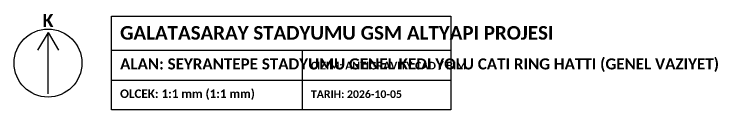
# Model space of a CAD drawing. Header units: millimetres. Extents: x -152300 to 13257, y -120000 to 88000.
# Drawn here: x -152300 to -135703, y -120000 to -117750 of the extents above; entities that cross this region are included whole.
import ezdxf
from ezdxf.enums import TextEntityAlignment as Align

# ---------------------------------------------------------------- set-up
doc = ezdxf.new("R2010")
doc.units = ezdxf.units.MM
doc.layers.add('METIN_BILGI', color=7, linetype='CONTINUOUS')
doc.styles.get("Standard").update_dxf_attribs({"font": 'calibrib.ttf'})

msp = doc.modelspace()

# ---------------------------------------------------------------- linework, layer by layer
at = {"layer": 'METIN_BILGI'}
for p, q in [((-151500, -118180), (-151750, -118600)), ((-151500, -119620), (-151500, -118180)), ((-151500, -118180), (-151250, -118600)), ((-150000, -118600), (-142000, -118600)), ((-145500, -120000), (-145500, -118600)), ((-150000, -119300), (-142000, -119300))]:
    msp.add_line(p, q, dxfattribs=at)
msp.add_lwpolyline([(-150000, -120000), (-150000, -117800), (-142000, -117800), (-142000, -120000)], close=True, dxfattribs=at)
msp.add_circle((-151500, -118900), 800, dxfattribs=at)

# ---------------------------------------------------------------- texts
msp.add_text('K', height=300, dxfattribs=at).set_placement((-151500, -117900), align=Align.MIDDLE_CENTER)
for s, height, p in [('GALATASARAY STADYUMU GSM ALTYAPI PROJESI', 320, (-149800, -118350)), ('ALAN: SEYRANTEPE STADYUMU GENEL KEDI YOLU CATI RING HATTI (GENEL VAZIYET)', 260, (-149800, -119050)), ('CIZIM: ANTIGRAVITY CAD / BIM', 180, (-145300, -119050)), ('OLCEK: 1:1 mm (1:1 mm)', 200, (-149800, -119720)), ('TARIH: 2026-10-05', 180, (-145300, -119720))]:
    msp.add_text(s, height=height, dxfattribs=at).set_placement(p)

doc.saveas('drawing.dxf')
